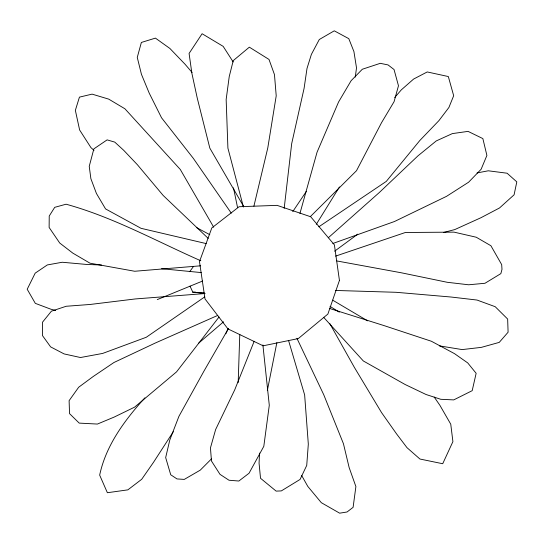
<?xml version="1.0" encoding="UTF-8"?>
<svg xmlns="http://www.w3.org/2000/svg" width="544" height="544" viewBox="0 0 544 544"><rect width="100%" height="100%" fill="white"/><g stroke="black" fill="none" stroke-linecap="round" stroke-linejoin="round"><path stroke-width="0.82" d="M238.184 382.554L239.775 334.404M259.536 453.064L259.066 463.162L260.522 478.271L276.128 491.11L281.316 490.912L300.064 479.441L306.728 465.433L308.319 444.122L304.64 394.896L288.544 340.462M284.172 208.386L291.686 143.65L304.089 88.332L307.006 68.442L311.379 54.4L319.287 39.515L334.274 30.824L348.799 38.658L353.92 51.571L356.517 67.898L355.259 77.098M267.322 390.653L276.876 342.584M253.898 206.176L267.777 147.968L276.216 95.826L274.462 74.582L269.001 59.439L249.342 47.165L233.24 60.615L229.235 76.575L226.154 99.491L227.909 148.131L243.433 207.04M299.941 213.418L317.05 152.225L338.579 101.973L351.104 80.73L362.311 69.251L380.263 63.328L388.049 64.92L394.04 69.523L398.473 85.775L394.074 101.68L381.521 122.713L356.504 170.707L310.298 216.668M254.177 341.265L234.75 389.783L215.642 429.508L210.453 447.896L211.473 461.033L220 474.341L229.017 480.243L238.85 481.025L249.036 473.253L263.813 446.318L269.287 405.253L262.888 344.937M225.828 333.792L228.215 328.379M228.317 328.78L203.952 371.13L178.935 416.31L169.796 440.001L165.668 457.579L170.721 474.762L176.977 478.924L184.287 479.4L200.301 470.111L211.48 458.884M316.288 224.325L339.449 186.946M173.312 431.698L153.483 462.359L141.705 479.284L127.867 489.858L107.379 492.721L99.668 475.123C105.958 445.223 124.794 420.104 144.874 397.841M292.733 211.643L306.367 191.366M189.638 271.708L193.514 266.417M219.001 317.05L176.535 371.878L134.545 407.177L114.172 417.078L97.41 424.062L79.213 423.11L69.537 413.61L69.108 400.663L78.676 387.24L93.242 376.482L113.948 362.501L155.312 343.019L217.736 315.411M394.692 97.546L401.302 89.876L413.61 79.057L427.23 71.951L448.324 76.541L453.676 95.724L448.895 107.494L438.926 120.618L419.846 140.481L386.274 181.404L318.859 226.787M328.304 237.762L379.352 192.481L417.914 155.897L436.261 140.923L452.35 133.606L468.064 131.376L482.861 138.591L486.9 155.448L481.12 169.272L468.595 182.22L446.597 196.309L394.468 221.517L332.846 243.494M198.553 343.25L223.536 321.81M334.594 251.192L357.775 234.158M204.619 296.976L146.254 337.273L102.646 353.43L80.485 357.524L64.11 353.92L50.626 346.888L42.473 335.587L42.548 322.15L51.408 311.182L66.15 306.272L90.236 304.45L135.32 298.942L205.136 293.529M157.27 299.608L202.592 281.037M335.6 256.122L405.368 232.492L454.07 232.138L476.252 237.232L490.912 245.738L501.677 264.602L501.996 269.334L500.854 273.625L484.976 283.274L468.642 284.784L447.222 282.288L401.574 272.836L336.872 260.957M443.442 232.519L454.784 229.575L480.923 217.736L499.521 207.964L514.087 194.806L516.8 181.88L507.09 173.216L488.288 170.796L477.006 172.944M195.398 292.026L192.862 292.25L190.019 286.144M200.675 265.805L134.708 271.259L90.005 263.194L72.821 253.123L59.724 243.025L49.123 227.453L49.232 216.022L54.713 207.332L66.082 204.211C113.186 217.151 156.318 241.182 200.811 260.773M335.43 290.448L396.086 292.298L450.908 297.01L477.013 300.043L495.203 306.7L507.654 319.056L508.096 332.214L499.249 342.38L481.365 347.364L462.182 349.588L439.294 345.848M101.504 265.016L86.272 264.418L62.247 262.256L47.328 264.935L35.183 273.149L27.2 289.258L35.312 303.355L50.952 309.23L55.712 310.447M204.564 293.155L192.862 292.25L204.041 293.162M161.548 268.709L201.26 272.585M206.183 243.59L141.018 228.31L105.563 208.923L96.417 193.453L90.882 178.697L89.236 166.342L93.86 148.879L107.12 139.876L114.764 142.113L123.726 150.321L137.414 164.75L163.173 195.459L208.175 238.367M329.351 308.387L384.207 325.652L431.406 341.258L454.498 353.641L467.731 362.923L476.143 373.3L472.192 390.674L453.737 399.894L440.776 399.296L426.074 394.516L405.185 384.54L363.331 360.971L323.612 317.274M196.364 227.494L209.794 234.688M332.683 300.166L367.622 320.851M330.011 306.374L339.306 312.14M93.996 150.389L90.909 147.567L79.628 129.996L75.358 110.357L79.438 97.131L92.079 94.132L108.718 99.13L124.902 108.773L180.288 169.463L213.69 227.195M192.08 72.44L184.987 64.172L169.898 48.47L155.421 38.114L141.365 42.452L137.265 57.406L141.433 74.29L149.206 93.112L161.541 117.796L193.317 158.345L231.268 213.126M434.207 397.059L439.899 405.314L450.758 424.191L452.907 441.619L442.714 463.733L419.934 459.027L406.987 447.658L396.515 433.826L381.548 412.59L354.402 367.431L329.684 323.401M233.179 61.948L223.162 46.356L202.103 33.735L189.081 53.462L191.882 73.297L197.261 98.151L209.834 148.131L243.324 205.897M301.587 475.368L307.782 486.384L321.32 502.683L339.653 513.176L347.052 511.986L353.104 507.348L355.892 486.56L349.139 467.541L343.441 443.714L323.734 394.706L296.915 338.286M233.485 187.823L237.578 207.686M339.436 280.425L327.876 314.065L298.316 338.572L263.146 345.807L227.943 328.902L205.027 298.955L199.478 261.664L211.813 227.936L239.095 206.727L277.093 205.36L310.706 216.764L334.39 244.861L339.436 280.425"/></g></svg>
